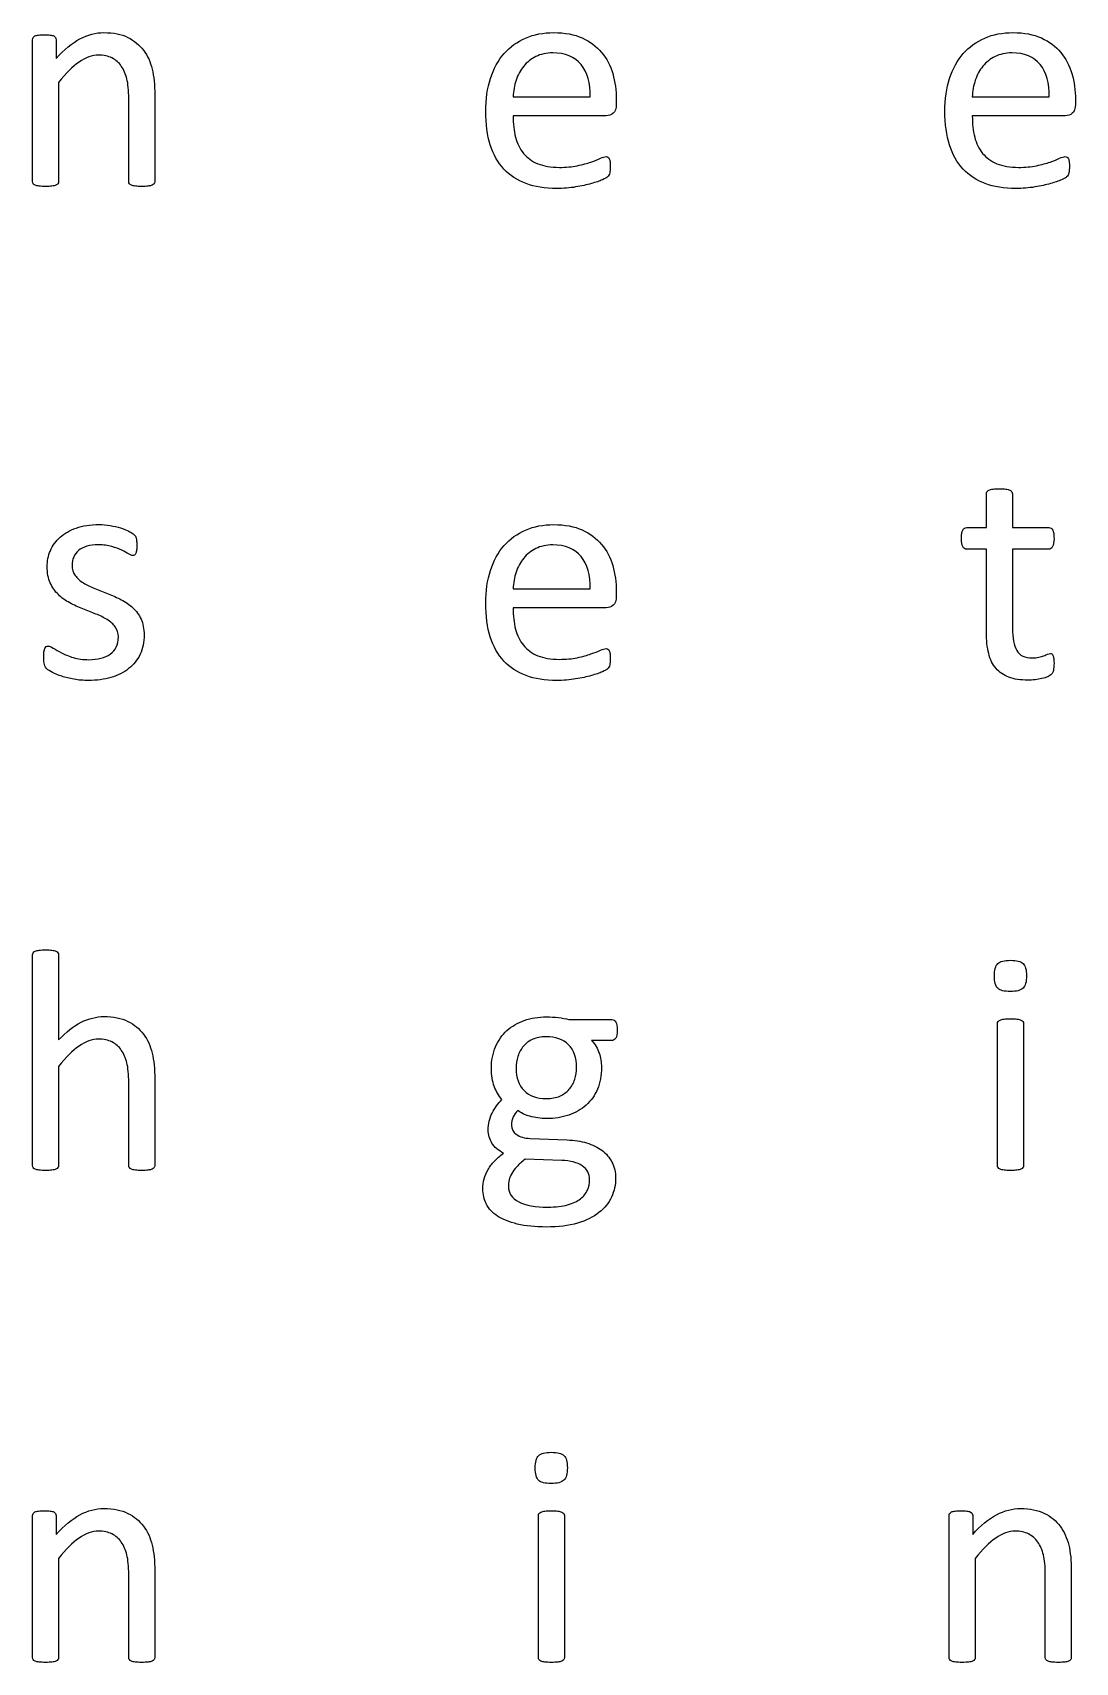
# Model space of a CAD drawing. Extents: x 0 to 612, y 0 to 328.
# Drawn here: x 462.2 to 496.4, y 96.5 to 149.9 of the extents above; entities that cross this region are included whole.
import ezdxf

# ---------------------------------------------------------------- set-up
doc = ezdxf.new("R2010")
doc.units = 0
doc.layers.add('Layer_1', color=7, linetype='CONTINUOUS')

msp = doc.modelspace()

# ---------------------------------------------------------------- linework, layer by layer
at = {"layer": 'Layer_1', "color": 7}
for p, q in [((462.236689, 144.994524), (462.236689, 149.635456)), ((463.005061, 149.635456), (463.005061, 149.021824)), ((463.08749, 148.238021), (463.08749, 144.994524)), ((465.382175, 144.994524), (465.382175, 147.712047)), ((466.233088, 147.825495), (466.232985, 144.994524)), ((477.959603, 147.768771), (480.476021, 147.768771)), ((492.981783, 147.768771), (495.4982, 147.768771)), ((481.331955, 147.670774), (481.332017, 147.516095)), ((496.354135, 147.670774), (496.354196, 147.516095)), ((481.001994, 147.144823), (477.959603, 147.144823)), ((496.024174, 147.144823), (492.981783, 147.144823)), ((493.442166, 133.674291), (493.442166, 134.7778)), ((494.292967, 134.7778), (494.292967, 133.674291)), ((492.797592, 133.674291), (493.442166, 133.674291)), ((494.292967, 133.674291), (495.484138, 133.674291)), ((493.442166, 132.967862), (492.792434, 132.967862)), ((493.442166, 130.255493), (493.442166, 132.967862)), ((495.484129, 132.967862), (494.292957, 132.967862)), ((494.292957, 132.967862), (494.292957, 130.379252)), ((477.959603, 131.673578), (480.476021, 131.673578)), ((481.331955, 131.575581), (481.332017, 131.420907)), ((481.001994, 131.049631), (477.959603, 131.049631)), ((465.88427, 130.162673), (465.884265, 130.162696)), ((495.654286, 129.239632), (495.654333, 129.239665)), ((462.236689, 112.804135), (462.236689, 119.693348)), ((463.08749, 119.693348), (463.08749, 116.913943)), ((494.754598, 119.012676), (494.754598, 119.012676)), ((479.784558, 117.579145), (481.18715, 117.579145)), ((493.805819, 112.804135), (493.805819, 117.44507)), ((494.656624, 117.44507), (494.656624, 112.804135)), ((481.187132, 116.893316), (480.521929, 116.893316)), ((481.362461, 117.233649), (481.362456, 117.233649)), ((463.08749, 116.047636), (463.08749, 112.804135)), ((480.032057, 116.011539), (480.032057, 116.011539)), ((465.382175, 112.804135), (465.382175, 115.521662)), ((466.233013, 115.629951), (466.232985, 112.804135)), ((478.516017, 113.691069), (479.727815, 113.639503)), ((479.552491, 112.969148), (478.351003, 113.010421)), ((480.460052, 112.334903), (480.460052, 112.334884)), ((479.732427, 102.917485), (479.732427, 102.917485)), ((462.236689, 96.708945), (462.236689, 101.349881)), ((463.005061, 101.349881), (463.005061, 100.736246)), ((478.783602, 96.708945), (478.783602, 101.349881)), ((479.634449, 101.349881), (479.634449, 96.708945)), ((492.224575, 96.708945), (492.224575, 101.349881)), ((492.992899, 101.349881), (492.992899, 100.736246)), ((463.08749, 99.952443), (463.08749, 96.708945)), ((493.075375, 99.952443), (493.075375, 96.708945)), ((465.382175, 96.708945), (465.382175, 99.426471)), ((466.233088, 99.539916), (466.232985, 96.708945)), ((495.37006, 96.708945), (495.37006, 99.426471)), ((496.220926, 99.539916), (496.22087, 96.708945))]:
    msp.add_line(p, q, dxfattribs=at)
for points in [[(463.786285, 149.66382), (464.045827, 149.799603), (464.307957, 149.867499), (464.572662, 149.867504)], [(464.572662, 149.867504), (464.882057, 149.867499), (465.142465, 149.815072), (465.353886, 149.710228)], [(478.366915, 149.689577), (478.641931, 149.808173), (478.949608, 149.867476), (479.289946, 149.86748)], [(479.289946, 149.86748), (479.654342, 149.867476), (479.964598, 149.809034), (480.220709, 149.692156)], [(493.389095, 149.689577), (493.664111, 149.808173), (493.971788, 149.867476), (494.312126, 149.86748)], [(494.312126, 149.86748), (494.676522, 149.867476), (494.986773, 149.809034), (495.242889, 149.692156)], [(462.236689, 149.635456), (462.236689, 149.66294), (462.241819, 149.68616), (462.252173, 149.70507)], [(462.252173, 149.70507), (462.262479, 149.723989), (462.283093, 149.741166), (462.31405, 149.756635)], [(462.31405, 149.756635), (462.34497, 149.772119), (462.384525, 149.782425), (462.432655, 149.787602)], [(462.432655, 149.787602), (462.480781, 149.792732), (462.544381, 149.79532), (462.623449, 149.79532)], [(462.623449, 149.79532), (462.699078, 149.795316), (462.761816, 149.792967), (462.811664, 149.787602)], [(462.811664, 149.787602), (462.861508, 149.782425), (462.900183, 149.772119), (462.927686, 149.756635)], [(462.927686, 149.756635), (462.95517, 149.741152), (462.974955, 149.723974), (462.986989, 149.70507)], [(462.986989, 149.70507), (462.999037, 149.686151), (463.005014, 149.662949), (463.005061, 149.635456)], [(463.005061, 149.021824), (463.266325, 149.314027), (463.526733, 149.528023), (463.786285, 149.66382)], [(465.353886, 149.710228), (465.565302, 149.605374), (465.73633, 149.465284), (465.86697, 149.289964)], [(477.663037, 149.179077), (477.857272, 149.400805), (478.091894, 149.570971), (478.366915, 149.689577)], [(480.220709, 149.692156), (480.476816, 149.575268), (480.687376, 149.417992), (480.852394, 149.220327)], [(492.685217, 149.179077), (492.879447, 149.400805), (493.114074, 149.570971), (493.389095, 149.689577)], [(495.242889, 149.692156), (495.498996, 149.575268), (495.709556, 149.417992), (495.874574, 149.220327)], [(463.757845, 148.903223), (463.544706, 148.751957), (463.321251, 148.530224), (463.08749, 148.238021)], [(464.397262, 149.130114), (464.184123, 149.130109), (463.970984, 149.054476), (463.757845, 148.903223)], [(464.832995, 149.037293), (464.707518, 149.099166), (464.562271, 149.130109), (464.397262, 149.130114)], [(465.139815, 148.769148), (465.060742, 148.886027), (464.958471, 148.975411), (464.832995, 149.037293)], [(465.320293, 148.351464), (465.27902, 148.513037), (465.218879, 148.652265), (465.139815, 148.769148)], [(465.86697, 149.289964), (465.997599, 149.114635), (466.091276, 148.909233), (466.148005, 148.673754)], [(477.216993, 148.369489), (477.320125, 148.687477), (477.468808, 148.95734), (477.663037, 149.179077)], [(478.305094, 148.769148), (478.198527, 148.638514), (478.116018, 148.486391), (478.057581, 148.312793)], [(478.702156, 149.083701), (478.544019, 149.004632), (478.411666, 148.899778), (478.305094, 148.769148)], [(479.253911, 149.202302), (479.044207, 149.202297), (478.860289, 149.16277), (478.702156, 149.083701)], [(480.179521, 148.820714), (479.97153, 149.075103), (479.662997, 149.202297), (479.253911, 149.202302)], [(480.476021, 147.768771), (480.486327, 148.215671), (480.387497, 148.566321), (480.179521, 148.820714)], [(480.852394, 149.220327), (481.017398, 149.022652), (481.138578, 148.790609), (481.215933, 148.524186)], [(492.239173, 148.369489), (492.342305, 148.687477), (492.490988, 148.95734), (492.685217, 149.179077)], [(493.327274, 148.769148), (493.220702, 148.638514), (493.138198, 148.486391), (493.079761, 148.312793)], [(493.724331, 149.083701), (493.566194, 149.004632), (493.433841, 148.899778), (493.327274, 148.769148)], [(494.27609, 149.202302), (494.066387, 149.202297), (493.882469, 149.16277), (493.724331, 149.083701)], [(495.201696, 148.820714), (494.99371, 149.075103), (494.685177, 149.202297), (494.27609, 149.202302)], [(495.4982, 147.768771), (495.508507, 148.215671), (495.409677, 148.566321), (495.201696, 148.820714)], [(495.874574, 149.220327), (496.039578, 149.022652), (496.160757, 148.790609), (496.238113, 148.524186)], [(465.382175, 147.712047), (465.38217, 147.976752), (465.361562, 148.189891), (465.320293, 148.351464)], [(466.148005, 148.673754), (466.204719, 148.438265), (466.233083, 148.155512), (466.233088, 147.825495)], [(477.062296, 147.294339), (477.062296, 147.693114), (477.113862, 148.051496), (477.216993, 148.369489)], [(478.057581, 148.312793), (477.999135, 148.139182), (477.966479, 147.957842), (477.959603, 147.768771)], [(481.215933, 148.524186), (481.293275, 148.257759), (481.331951, 147.973288), (481.331955, 147.670774)], [(492.084476, 147.294339), (492.084476, 147.693114), (492.136042, 148.051496), (492.239173, 148.369489)], [(493.079761, 148.312793), (493.021315, 148.139182), (492.988659, 147.957842), (492.981783, 147.768771)], [(496.238113, 148.524186), (496.315455, 148.257759), (496.35413, 147.973288), (496.354135, 147.670774)], [(477.211835, 146.19083), (477.112144, 146.507096), (477.062296, 146.874937), (477.062296, 147.294339)], [(481.231464, 147.229907), (481.164424, 147.173183), (481.087934, 147.144819), (481.001994, 147.144823)], [(481.332017, 147.516095), (481.332012, 147.382025), (481.298508, 147.286626), (481.231464, 147.229907)], [(492.234015, 146.19083), (492.134324, 146.507096), (492.084476, 146.874937), (492.084476, 147.294339)], [(496.253644, 147.229907), (496.186604, 147.173183), (496.110114, 147.144819), (496.024174, 147.144823)], [(496.354196, 147.516095), (496.354192, 147.382025), (496.320688, 147.286626), (496.253644, 147.229907)], [(477.959603, 147.144823), (477.959603, 146.88699), (477.985393, 146.654946), (478.036954, 146.448683)], [(492.981783, 147.144823), (492.981783, 146.88699), (493.007573, 146.654946), (493.059134, 146.448683)], [(477.655305, 145.401869), (477.459353, 145.611573), (477.311532, 145.874555), (477.211835, 146.19083)], [(478.036954, 146.448683), (478.08852, 146.242415), (478.17446, 146.065372), (478.294783, 145.917551)], [(492.677485, 145.401869), (492.481533, 145.611573), (492.333711, 145.874555), (492.234015, 146.19083)], [(493.059134, 146.448683), (493.110695, 146.242415), (493.19664, 146.065372), (493.316963, 145.917551)], [(478.294783, 145.917551), (478.415102, 145.769729), (478.571517, 145.656286), (478.764033, 145.577217)], [(478.764033, 145.577217), (478.956545, 145.498149), (479.192029, 145.458617), (479.470485, 145.458617)], [(480.058341, 145.512761), (480.230221, 145.548858), (480.378903, 145.589251), (480.504385, 145.633941)], [(480.504385, 145.633941), (480.629857, 145.67865), (480.732988, 145.719025), (480.81378, 145.755121)], [(480.81378, 145.755121), (480.894561, 145.791218), (480.955582, 145.809261), (480.996841, 145.809266)], [(480.996841, 145.809266), (481.02089, 145.809261), (481.042397, 145.803242), (481.061297, 145.791194)], [(481.061297, 145.791194), (481.080216, 145.779146), (481.094805, 145.761122), (481.105112, 145.737049)], [(481.105112, 145.737049), (481.115419, 145.713001), (481.123137, 145.679464), (481.128314, 145.636497)], [(481.128314, 145.636497), (481.133443, 145.593529), (481.136032, 145.541097), (481.136032, 145.47922)], [(493.316963, 145.917551), (493.437281, 145.769729), (493.593697, 145.656286), (493.786213, 145.577217)], [(493.786213, 145.577217), (493.978725, 145.498149), (494.214209, 145.458617), (494.492665, 145.458617)], [(495.080516, 145.512761), (495.2524, 145.548858), (495.401083, 145.589251), (495.526565, 145.633941)], [(495.526565, 145.633941), (495.652036, 145.67865), (495.755168, 145.719025), (495.835959, 145.755121)], [(495.835959, 145.755121), (495.916741, 145.791218), (495.977762, 145.809261), (496.019016, 145.809266)], [(496.019016, 145.809266), (496.043065, 145.809261), (496.064572, 145.803242), (496.083477, 145.791194)], [(496.083477, 145.791194), (496.102396, 145.779146), (496.116985, 145.761122), (496.127292, 145.737049)], [(496.127292, 145.737049), (496.137598, 145.713001), (496.145316, 145.679464), (496.150493, 145.636497)], [(496.150493, 145.636497), (496.155623, 145.593529), (496.158211, 145.541097), (496.158211, 145.47922)], [(478.379805, 144.927461), (478.092755, 145.034033), (477.851252, 145.192166), (477.655305, 145.401869)], [(479.470485, 145.458617), (479.6905, 145.458617), (479.886447, 145.476641), (480.058341, 145.512761)], [(480.878174, 145.053799), (480.785354, 145.010831), (480.665031, 144.968716), (480.517214, 144.927461)], [(481.045767, 145.146619), (481.026848, 145.1277), (480.97099, 145.096771), (480.878174, 145.053799)], [(481.09217, 145.205917), (481.080122, 145.185304), (481.064686, 145.165538), (481.045767, 145.146619)], [(481.11796, 145.275531), (481.112783, 145.249741), (481.104218, 145.226545), (481.09217, 145.205917)], [(481.130855, 145.363194), (481.127561, 145.330533), (481.123137, 145.301317), (481.11796, 145.275531)], [(481.136032, 145.47922), (481.136032, 145.434511), (481.134149, 145.395855), (481.130855, 145.363194)], [(493.401985, 144.927461), (493.114935, 145.034033), (492.873432, 145.192166), (492.677485, 145.401869)], [(494.492665, 145.458617), (494.71268, 145.458617), (494.908627, 145.476641), (495.080516, 145.512761)], [(495.900354, 145.053799), (495.807534, 145.010831), (495.687211, 144.968716), (495.539394, 144.927461)], [(496.067947, 145.146619), (496.049028, 145.1277), (495.99317, 145.096771), (495.900354, 145.053799)], [(496.11435, 145.205917), (496.102302, 145.185304), (496.086865, 145.165538), (496.067947, 145.146619)], [(496.14014, 145.275531), (496.134963, 145.249741), (496.126398, 145.226545), (496.11435, 145.205917)], [(496.153035, 145.363194), (496.14974, 145.330533), (496.145316, 145.301317), (496.14014, 145.275531)], [(496.158211, 145.47922), (496.158207, 145.434511), (496.156329, 145.395855), (496.153035, 145.363194)], [(462.254714, 144.92491), (462.242666, 144.943829), (462.236689, 144.967031), (462.236689, 144.994524)], [(462.321749, 144.875919), (462.289088, 144.889661), (462.266743, 144.905991), (462.254714, 144.92491)], [(462.45324, 144.844999), (462.398239, 144.85187), (462.354406, 144.862177), (462.321749, 144.875919)], [(462.659504, 144.834693), (462.576999, 144.834693), (462.508246, 144.837987), (462.45324, 144.844999)], [(462.870925, 144.844999), (462.815923, 144.838128), (462.745448, 144.834693), (462.659504, 144.834693)], [(462.999842, 144.875919), (462.968922, 144.862177), (462.925931, 144.85187), (462.870925, 144.844999)], [(463.066877, 144.92491), (463.053135, 144.905991), (463.03078, 144.889661), (462.999842, 144.875919)], [(463.08749, 144.994524), (463.087485, 144.96704), (463.080619, 144.943815), (463.066877, 144.92491)], [(465.402788, 144.92491), (465.389046, 144.943829), (465.382175, 144.967031), (465.382175, 144.994524)], [(465.469823, 144.875919), (465.438856, 144.889661), (465.416535, 144.905991), (465.402788, 144.92491)], [(465.598735, 144.844999), (465.543729, 144.85187), (465.500757, 144.862177), (465.469823, 144.875919)], [(465.810156, 144.834693), (465.724207, 144.834693), (465.653736, 144.837987), (465.598735, 144.844999)], [(466.01642, 144.844999), (465.961413, 144.838128), (465.892656, 144.834693), (465.810156, 144.834693)], [(466.145336, 144.875919), (466.11437, 144.862177), (466.071421, 144.85187), (466.01642, 144.844999)], [(466.212371, 144.92491), (466.198629, 144.905991), (466.176275, 144.889661), (466.145336, 144.875919)], [(466.232985, 144.994524), (466.23298, 144.96704), (466.226114, 144.943815), (466.212371, 144.92491)], [(479.382762, 144.76761), (479.001174, 144.76761), (478.666855, 144.820894), (478.379805, 144.927461)], [(480.004135, 144.816597), (479.809896, 144.783936), (479.602776, 144.76761), (479.382762, 144.76761)], [(480.517214, 144.927461), (480.369388, 144.886235), (480.19836, 144.849254), (480.004135, 144.816597)], [(494.404941, 144.76761), (494.023354, 144.76761), (493.689035, 144.820894), (493.401985, 144.927461)], [(495.02631, 144.816597), (494.832076, 144.783936), (494.624956, 144.76761), (494.404941, 144.76761)], [(495.539394, 144.927461), (495.391567, 144.886235), (495.220539, 144.849254), (495.02631, 144.816597)], [(493.460191, 134.84484), (493.472239, 134.865453), (493.494546, 134.883524), (493.527226, 134.898984)], [(493.527226, 134.898984), (493.559887, 134.914421), (493.603716, 134.925621), (493.658717, 134.932492)], [(493.658717, 134.932492), (493.713723, 134.939363), (493.782476, 134.942799), (493.864981, 134.942799)], [(493.864981, 134.942799), (493.950925, 134.942794), (494.021396, 134.939505), (494.076402, 134.932492)], [(494.076402, 134.932492), (494.131403, 134.925621), (494.174375, 134.914421), (494.205319, 134.898984)], [(494.205319, 134.898984), (494.236238, 134.883501), (494.258602, 134.865476), (494.272354, 134.84484)], [(493.442166, 134.7778), (493.442166, 134.801848), (493.44819, 134.824203), (493.460191, 134.84484)], [(494.272354, 134.84484), (494.286096, 134.824226), (494.292967, 134.801872), (494.292967, 134.7778)], [(462.818644, 132.918876), (462.889119, 133.085602), (462.994829, 133.231706), (463.135775, 133.357187)], [(463.135775, 133.357187), (463.276721, 133.482659), (463.452907, 133.583216), (463.664328, 133.65885)], [(463.664328, 133.65885), (463.875745, 133.734474), (464.122401, 133.772288), (464.404298, 133.772293)], [(464.404298, 133.772293), (464.528052, 133.772288), (464.651811, 133.761986), (464.775574, 133.741373)], [(464.775574, 133.741373), (464.899328, 133.72076), (465.011054, 133.69497), (465.11075, 133.664027)], [(465.11075, 133.664027), (465.210441, 133.63306), (465.295524, 133.599561), (465.366004, 133.563469)], [(465.366004, 133.563469), (465.436475, 133.527373), (465.489758, 133.495573), (465.525855, 133.468075)], [(465.525855, 133.468075), (465.561952, 133.44059), (465.586014, 133.416504), (465.598048, 133.395882)], [(465.598048, 133.395882), (465.610096, 133.375268), (465.618661, 133.352067), (465.623838, 133.326268)], [(465.623838, 133.326268), (465.629015, 133.300478), (465.634145, 133.268682), (465.639321, 133.230873)], [(477.663037, 133.083884), (477.857272, 133.305612), (478.091894, 133.475779), (478.366915, 133.594389)], [(478.366915, 133.594389), (478.641931, 133.712985), (478.949608, 133.772283), (479.289946, 133.772288)], [(479.289946, 133.772288), (479.654342, 133.772283), (479.964598, 133.713842), (480.220709, 133.596963)], [(480.220709, 133.596963), (480.476816, 133.48008), (480.687376, 133.322804), (480.852394, 133.125139)], [(492.622272, 133.318507), (492.622272, 133.38382), (492.626507, 133.438826), (492.635167, 133.48352)], [(492.668675, 133.050367), (492.637755, 133.105363), (492.622272, 133.194748), (492.622272, 133.318507)], [(492.635167, 133.48352), (492.643779, 133.528229), (492.654933, 133.565163), (492.668675, 133.594389)], [(492.668675, 133.594389), (492.682417, 133.623614), (492.700489, 133.644228), (492.72282, 133.656266)], [(492.72282, 133.656266), (492.745174, 133.668314), (492.770089, 133.674291), (492.797592, 133.674291)], [(495.484138, 133.674291), (495.511622, 133.674286), (495.535704, 133.668267), (495.556331, 133.656266)], [(495.556331, 133.656266), (495.576944, 133.644218), (495.595016, 133.623605), (495.610476, 133.594389)], [(495.654291, 133.318507), (495.654291, 133.194748), (495.638807, 133.105363), (495.607888, 133.050367)], [(495.610476, 133.594389), (495.625959, 133.565163), (495.637113, 133.528206), (495.643984, 133.48352)], [(495.643984, 133.48352), (495.650855, 133.438811), (495.654291, 133.38382), (495.654291, 133.318507)], [(462.712933, 132.395485), (462.712933, 132.577681), (462.748182, 132.752144), (462.818644, 132.918876)], [(463.741703, 132.924029), (463.671228, 132.863865), (463.617944, 132.792533), (463.581848, 132.710033)], [(464.012427, 133.063257), (463.902415, 133.030596), (463.812173, 132.984188), (463.741703, 132.924029)], [(464.394015, 133.112244), (464.249629, 133.112239), (464.122429, 133.095913), (464.012427, 133.063257)], [(464.824589, 133.055525), (464.699108, 133.093315), (464.555583, 133.112239), (464.394015, 133.112244)], [(465.152032, 132.934345), (465.059212, 132.977312), (464.950061, 133.017706), (464.824589, 133.055525)], [(465.378923, 132.813165), (465.320477, 132.850956), (465.244848, 132.891368), (465.152032, 132.934345)], [(465.512993, 132.756441), (465.482073, 132.756437), (465.43736, 132.77536), (465.378923, 132.813165)], [(465.569717, 132.774513), (465.552539, 132.762465), (465.53362, 132.756441), (465.512993, 132.756441)], [(465.613531, 132.833811), (465.601484, 132.806327), (465.586894, 132.786542), (465.569717, 132.774513)], [(465.639321, 132.939522), (465.634145, 132.896554), (465.625579, 132.861309), (465.613531, 132.833811)], [(465.639321, 133.230873), (465.644498, 133.193035), (465.64704, 133.146641), (465.64704, 133.091645)], [(465.64704, 133.091645), (465.647035, 133.033199), (465.644686, 132.982489), (465.639321, 132.939522)], [(477.216993, 132.274301), (477.320125, 132.592284), (477.468808, 132.862147), (477.663037, 133.083884)], [(478.702156, 132.988508), (478.544019, 132.90944), (478.411666, 132.80459), (478.305094, 132.67396)], [(479.253911, 133.107114), (479.044207, 133.107109), (478.860289, 133.067582), (478.702156, 132.988508)], [(480.179521, 132.725526), (479.97153, 132.97991), (479.662997, 133.107109), (479.253911, 133.107114)], [(480.852394, 133.125139), (481.017398, 132.927464), (481.138578, 132.695416), (481.215933, 132.428998)], [(492.792434, 132.967862), (492.740868, 132.967858), (492.699613, 132.995347), (492.668675, 133.050367)], [(495.607888, 133.050367), (495.576968, 132.995361), (495.535695, 132.967858), (495.484129, 132.967862)], [(462.81349, 131.864353), (462.746451, 132.012175), (462.712933, 132.189217), (462.712933, 132.395485)], [(463.581848, 132.710033), (463.545751, 132.62752), (463.527703, 132.53814), (463.527707, 132.441888)], [(463.527707, 132.441888), (463.527703, 132.307814), (463.562063, 132.195227), (463.630839, 132.104129)], [(477.062296, 131.199147), (477.062296, 131.597921), (477.113862, 131.956308), (477.216993, 132.274301)], [(478.305094, 132.67396), (478.198527, 132.543321), (478.116018, 132.391203), (478.057581, 132.217601)], [(480.476021, 131.673578), (480.486327, 132.120479), (480.387497, 132.471128), (480.179521, 132.725526)], [(481.215933, 132.428998), (481.293275, 132.162571), (481.331951, 131.878095), (481.331955, 131.575581)], [(463.079052, 131.482766), (462.969044, 131.589333), (462.880525, 131.716527), (462.81349, 131.864353)], [(463.630839, 132.104129), (463.699592, 132.013027), (463.788972, 131.933102), (463.898979, 131.864349)], [(463.898979, 131.864349), (464.008987, 131.795591), (464.134463, 131.733714), (464.275409, 131.678713)], [(478.057581, 132.217601), (477.999135, 132.043989), (477.966479, 131.86265), (477.959603, 131.673578)], [(463.452907, 131.212046), (463.313679, 131.285952), (463.189059, 131.376194), (463.079052, 131.482766)], [(463.880903, 131.013515), (463.734799, 131.071957), (463.592135, 131.138131), (463.452907, 131.212046)], [(464.275409, 131.678713), (464.416355, 131.623707), (464.55988, 131.566983), (464.705988, 131.508546)], [(464.705988, 131.508546), (464.852088, 131.4501), (464.996474, 131.384783), (465.139142, 131.312594)], [(465.139142, 131.312594), (465.281806, 131.240401), (465.408139, 131.152739), (465.518151, 131.049607)], [(477.211835, 130.095638), (477.112144, 130.411908), (477.062296, 130.779744), (477.062296, 131.199147)], [(481.332017, 131.420907), (481.332012, 131.286832), (481.298508, 131.191433), (481.231464, 131.134714)], [(464.306324, 130.845928), (464.168814, 130.899211), (464.027007, 130.955074), (463.880903, 131.013515)], [(464.677596, 130.662866), (464.567589, 130.731619), (464.44383, 130.792639), (464.306324, 130.845928)], [(464.943162, 130.425664), (464.876122, 130.515044), (464.787603, 130.594113), (464.677596, 130.662866)], [(465.518151, 131.049607), (465.628154, 130.946476), (465.716677, 130.822717), (465.783717, 130.678331)], [(465.783717, 130.678331), (465.850747, 130.533945), (465.884265, 130.36206), (465.88427, 130.162673)], [(477.959603, 131.049631), (477.959603, 130.791802), (477.985393, 130.559753), (478.036954, 130.35349)], [(481.231464, 131.134714), (481.164424, 131.07799), (481.087934, 131.049631), (481.001994, 131.049631)], [(465.043715, 130.095642), (465.043715, 130.226277), (465.010206, 130.33628), (464.943162, 130.425664)], [(465.884265, 130.162696), (465.88426, 129.925494), (465.84045, 129.714073), (465.752769, 129.528437)], [(478.036954, 130.35349), (478.08852, 130.147227), (478.17446, 129.970185), (478.294783, 129.822363)], [(493.516934, 129.556773), (493.467086, 129.754443), (493.442166, 129.987348), (493.442166, 130.255493)], [(494.292957, 130.379252), (494.292953, 130.059541), (494.340222, 129.818038), (494.434765, 129.654747)], [(462.599504, 129.445938), (462.599504, 129.511255), (462.602799, 129.566261), (462.609811, 129.610951)], [(462.609811, 129.610951), (462.616682, 129.65566), (462.625294, 129.691738), (462.635601, 129.719241)], [(462.635601, 129.719241), (462.645907, 129.746725), (462.660544, 129.766505), (462.679415, 129.778539)], [(462.679415, 129.778539), (462.698334, 129.790587), (462.719795, 129.796564), (462.743876, 129.796564)], [(462.743876, 129.796564), (462.781667, 129.796564), (462.837553, 129.773362), (462.911464, 129.726949)], [(462.911464, 129.726949), (462.985375, 129.680546), (463.076473, 129.629832), (463.184762, 129.574831)], [(463.184762, 129.574831), (463.293052, 129.519825), (463.421107, 129.46912), (463.568929, 129.422713)], [(464.775574, 129.536151), (464.861514, 129.59631), (464.927688, 129.6728), (464.9741, 129.76562)], [(464.9741, 129.76562), (465.020504, 129.858436), (465.043715, 129.968443), (465.043715, 130.095642)], [(477.655305, 129.306677), (477.459353, 129.51638), (477.311532, 129.779367), (477.211835, 130.095638)], [(478.294783, 129.822363), (478.415102, 129.674537), (478.571517, 129.561094), (478.764033, 129.482025)], [(480.504385, 129.538749), (480.629857, 129.583458), (480.732988, 129.623832), (480.81378, 129.659929)], [(480.81378, 129.659929), (480.894561, 129.696025), (480.955582, 129.714073), (480.996841, 129.714073)], [(480.996841, 129.714073), (481.02089, 129.714073), (481.042397, 129.708049), (481.061297, 129.696002)], [(481.061297, 129.696002), (481.080216, 129.683954), (481.094805, 129.665929), (481.105112, 129.641857)], [(481.105112, 129.641857), (481.115419, 129.617808), (481.123137, 129.584276), (481.128314, 129.541304)], [(494.434765, 129.654747), (494.529298, 129.491456), (494.698608, 129.409808), (494.942686, 129.409808)], [(462.625294, 129.193267), (462.608117, 129.255144), (462.599504, 129.339371), (462.599504, 129.445938)], [(462.707803, 129.048881), (462.669965, 129.083236), (462.642486, 129.131385), (462.625294, 129.193267)], [(462.888281, 128.932859), (462.805777, 128.975826), (462.745618, 129.014507), (462.707803, 129.048881)], [(463.568929, 129.422713), (463.716751, 129.37631), (463.886917, 129.353099), (464.079434, 129.353099)], [(464.079434, 129.353099), (464.223815, 129.353099), (464.35445, 129.368582), (464.471333, 129.399502)], [(464.471333, 129.399502), (464.588216, 129.430421), (464.689625, 129.475992), (464.775574, 129.536151)], [(465.378918, 129.059187), (465.21734, 128.931988), (465.024829, 128.835732), (464.801378, 128.770415)], [(465.752769, 129.528437), (465.665107, 129.342797), (465.540487, 129.186382), (465.378918, 129.059187)], [(478.379805, 128.832273), (478.092755, 128.93884), (477.851252, 129.096978), (477.655305, 129.306677)], [(478.764033, 129.482025), (478.956545, 129.402956), (479.192029, 129.363424), (479.470485, 129.363424)], [(479.470485, 129.363424), (479.6905, 129.363424), (479.886447, 129.381496), (480.058341, 129.417569)], [(480.058341, 129.417569), (480.230221, 129.453665), (480.378903, 129.494059), (480.504385, 129.538749)], [(481.045767, 129.051427), (481.026848, 129.032508), (480.97099, 129.001579), (480.878174, 128.958606)], [(481.09217, 129.110729), (481.080122, 129.090116), (481.064686, 129.07035), (481.045767, 129.051427)], [(481.11796, 129.180344), (481.112783, 129.154554), (481.104218, 129.131352), (481.09217, 129.110729)], [(481.130855, 129.268006), (481.127561, 129.235345), (481.123137, 129.206124), (481.11796, 129.180344)], [(481.128314, 129.541304), (481.133443, 129.498337), (481.136032, 129.445905), (481.136032, 129.384028)], [(481.136032, 129.384028), (481.136032, 129.339319), (481.134149, 129.300662), (481.130855, 129.268006)], [(493.756719, 129.066896), (493.646707, 129.195813), (493.566782, 129.359104), (493.516934, 129.556773)], [(494.179557, 128.778128), (494.007673, 128.841728), (493.866722, 128.937984), (493.756719, 129.066896)], [(494.942686, 129.409808), (495.021754, 129.409808), (495.092225, 129.417526), (495.154107, 129.43301)], [(495.154107, 129.43301), (495.215984, 129.448493), (495.27099, 129.464824), (495.31912, 129.481997)], [(495.31912, 129.481997), (495.367246, 129.499174), (495.408495, 129.515505), (495.442879, 129.530988)], [(495.442879, 129.530988), (495.477234, 129.546472), (495.508192, 129.55419), (495.535695, 129.55419)], [(495.535695, 129.55419), (495.552872, 129.55419), (495.569203, 129.549954), (495.584681, 129.541295)], [(495.584681, 129.541295), (495.600165, 129.532682), (495.612166, 129.516352), (495.620778, 129.492308)], [(495.620778, 129.492308), (495.62939, 129.468259), (495.637108, 129.435584), (495.643979, 129.39433)], [(495.654333, 129.239665), (495.654333, 129.139974), (495.647462, 129.060905), (495.63372, 129.002463)], [(495.643979, 129.39433), (495.65085, 129.353103), (495.654286, 129.301514), (495.654286, 129.239632)], [(463.189944, 128.8091), (463.071343, 128.848632), (462.970786, 128.889887), (462.888281, 128.932859)], [(463.592159, 128.711126), (463.442615, 128.736916), (463.308545, 128.769568), (463.189944, 128.8091)], [(464.063988, 128.672441), (463.898975, 128.672441), (463.741698, 128.685336), (463.592159, 128.711126)], [(464.801378, 128.770415), (464.577923, 128.705098), (464.332128, 128.672441), (464.063988, 128.672441)], [(479.382762, 128.672418), (479.001174, 128.672418), (478.666855, 128.725701), (478.379805, 128.832273)], [(480.004135, 128.721405), (479.809896, 128.688744), (479.602776, 128.672418), (479.382762, 128.672418)], [(480.517214, 128.832273), (480.369388, 128.791), (480.19836, 128.754066), (480.004135, 128.721405)], [(480.878174, 128.958606), (480.785354, 128.915639), (480.665031, 128.873523), (480.517214, 128.832273)], [(494.798351, 128.682729), (494.557705, 128.682729), (494.351441, 128.714543), (494.179557, 128.778128)], [(495.035553, 128.698213), (494.956484, 128.687906), (494.877415, 128.682729), (494.798351, 128.682729)], [(495.259864, 128.736897), (495.189389, 128.721414), (495.114617, 128.708519), (495.035553, 128.698213)], [(495.448079, 128.7962), (495.393073, 128.772152), (495.330335, 128.752386), (495.259864, 128.736897)], [(495.571838, 128.873547), (495.544354, 128.846062), (495.503081, 128.820263), (495.448079, 128.7962)], [(495.63372, 129.002463), (495.619978, 128.944022), (495.599318, 128.90105), (495.571838, 128.873547)], [(462.236689, 119.693348), (462.236689, 119.720832), (462.242713, 119.744904), (462.254714, 119.765541)], [(462.254714, 119.765541), (462.266762, 119.786154), (462.289069, 119.803331), (462.321749, 119.817106)], [(462.321749, 119.817106), (462.35441, 119.830849), (462.398239, 119.841155), (462.45324, 119.848026)], [(462.45324, 119.848026), (462.508246, 119.854897), (462.576999, 119.858333), (462.659504, 119.858333)], [(462.659504, 119.858333), (462.745448, 119.858328), (462.815923, 119.855038), (462.870925, 119.848026)], [(462.870925, 119.848026), (462.925931, 119.841155), (462.968898, 119.830849), (462.999842, 119.817106)], [(462.999842, 119.817106), (463.030761, 119.803364), (463.053125, 119.78614), (463.066877, 119.765541)], [(463.066877, 119.765541), (463.080619, 119.74488), (463.08749, 119.720832), (463.08749, 119.693348)], [(493.816097, 119.409733), (493.891726, 119.481922), (494.030954, 119.518014), (494.233782, 119.518023)], [(494.233782, 119.518023), (494.433169, 119.518014), (494.569818, 119.482774), (494.643729, 119.412312)], [(493.70265, 119.002365), (493.70265, 119.201743), (493.740488, 119.337536), (493.816097, 119.409733)], [(493.813518, 118.602729), (493.739608, 118.673195), (493.70265, 118.806408), (493.70265, 119.002365)], [(494.754598, 119.012676), (494.754593, 118.813284), (494.71676, 118.677492), (494.64115, 118.605303)], [(494.643729, 119.412312), (494.71764, 119.341832), (494.754593, 119.208619), (494.754598, 119.012676)], [(494.223466, 118.497018), (494.024078, 118.497009), (493.887429, 118.532268), (493.813518, 118.602729)], [(494.64115, 118.605303), (494.565522, 118.533105), (494.426293, 118.497009), (494.223466, 118.497018)], [(463.08749, 116.913943), (463.331567, 117.171767), (463.577363, 117.363423), (463.82488, 117.488904)], [(463.82488, 117.488904), (464.072398, 117.614376), (464.321633, 117.677114), (464.572587, 117.677119)], [(464.572587, 117.677119), (464.881981, 117.677114), (465.142389, 117.624687), (465.353811, 117.519842)], [(465.353811, 117.519842), (465.565227, 117.414988), (465.736255, 117.274899), (465.866894, 117.099579)], [(477.75286, 117.21818), (477.910993, 117.362561), (478.100925, 117.47343), (478.322663, 117.550781)], [(478.322663, 117.550781), (478.544395, 117.628127), (478.785894, 117.666798), (479.047163, 117.666803)], [(479.047163, 117.666803), (479.188109, 117.666798), (479.3196, 117.659085), (479.441646, 117.643601)], [(479.441646, 117.643601), (479.563682, 117.628118), (479.677986, 117.606658), (479.784558, 117.579145)], [(481.18715, 117.579145), (481.245587, 117.579141), (481.289421, 117.550767), (481.318646, 117.494057)], [(481.318646, 117.494057), (481.347872, 117.437333), (481.362461, 117.350528), (481.362461, 117.233649)], [(493.805819, 117.44507), (493.805819, 117.469119), (493.811843, 117.491473), (493.823844, 117.512105)], [(493.823844, 117.512105), (493.835892, 117.532719), (493.858246, 117.549896), (493.890884, 117.563671)], [(493.890884, 117.563671), (493.923545, 117.577413), (493.967369, 117.58772), (494.022375, 117.594591)], [(494.022375, 117.594591), (494.077376, 117.601462), (494.146134, 117.604898), (494.228638, 117.604898)], [(494.228638, 117.604898), (494.314582, 117.604893), (494.385053, 117.601603), (494.440059, 117.594591)], [(494.440059, 117.594591), (494.49506, 117.58772), (494.538033, 117.577413), (494.568976, 117.563671)], [(494.568976, 117.563671), (494.599896, 117.549929), (494.622255, 117.532704), (494.636011, 117.512105)], [(494.636011, 117.512105), (494.649753, 117.491492), (494.656624, 117.469138), (494.656624, 117.44507)], [(464.397262, 116.939724), (464.184123, 116.939719), (463.970984, 116.86409), (463.757845, 116.712833)], [(464.832995, 116.846908), (464.707518, 116.90878), (464.562271, 116.939719), (464.397262, 116.939724)], [(465.139815, 116.578763), (465.060742, 116.695641), (464.958471, 116.785022), (464.832995, 116.846908)], [(465.866894, 117.099579), (465.997524, 116.92425), (466.091201, 116.718848), (466.147929, 116.483368)], [(477.381583, 116.687053), (477.470963, 116.896751), (477.594722, 117.073794), (477.75286, 117.21818)], [(478.6011, 116.93457), (478.479059, 116.87956), (478.377645, 116.803931), (478.296859, 116.70768)], [(479.031675, 117.017075), (478.866661, 117.01707), (478.723136, 116.989591), (478.6011, 116.93457)], [(479.771649, 116.751509), (479.598037, 116.928546), (479.351381, 117.01707), (479.031675, 117.017075)], [(480.521929, 116.893316), (480.642248, 116.769552), (480.72647, 116.632903), (480.774605, 116.483368)], [(481.313469, 116.973241), (481.280808, 116.919953), (481.238693, 116.893311), (481.187132, 116.893316)], [(481.362456, 117.233649), (481.362451, 117.113326), (481.346126, 117.026525), (481.313469, 116.973241)], [(463.757845, 116.712833), (463.544706, 116.561571), (463.321251, 116.339839), (463.08749, 116.047636)], [(465.320293, 116.161079), (465.27902, 116.322647), (465.218879, 116.461875), (465.139815, 116.578763)], [(466.147929, 116.483368), (466.204644, 116.24788), (466.233008, 115.963409), (466.233013, 115.629951)], [(477.247513, 115.975443), (477.247513, 116.240143), (477.292222, 116.477345), (477.381583, 116.687053)], [(478.116381, 116.375079), (478.076849, 116.249598), (478.057078, 116.118106), (478.057078, 115.980601)], [(478.296859, 116.70768), (478.216072, 116.611419), (478.155913, 116.500551), (478.116381, 116.375079)], [(480.032057, 116.011539), (480.032052, 116.327805), (479.945251, 116.574462), (479.771649, 116.751509)], [(480.774605, 116.483368), (480.822731, 116.33382), (480.846794, 116.178266), (480.846798, 116.016693)], [(465.382175, 115.521662), (465.38217, 115.786362), (465.361562, 115.999501), (465.320293, 116.161079)], [(477.340333, 115.395324), (477.278452, 115.555175), (477.247513, 115.748548), (477.247513, 115.975443)], [(478.057078, 115.980601), (478.057078, 115.674637), (478.143879, 115.433995), (478.317486, 115.258675)], [(479.972754, 115.624794), (480.012286, 115.748548), (480.032052, 115.877464), (480.032057, 116.011539)], [(480.846798, 116.016693), (480.846794, 115.748548), (480.803831, 115.511346), (480.717881, 115.305083)], [(477.593004, 114.964749), (477.486433, 115.091944), (477.402211, 115.235469), (477.340333, 115.395324)], [(478.317486, 115.258675), (478.491093, 115.08335), (478.734309, 114.995688), (479.047144, 114.995688)], [(479.485456, 115.075618), (479.60921, 115.128897), (479.711485, 115.202808), (479.792271, 115.29735)], [(479.792271, 115.29735), (479.873058, 115.391884), (479.933217, 115.501035), (479.972754, 115.624794)], [(480.717881, 115.305083), (480.631937, 115.09882), (480.509034, 114.924356), (480.349184, 114.781692)], [(477.273294, 114.521285), (477.359238, 114.686293), (477.465805, 114.834115), (477.593004, 114.964749)], [(479.047144, 114.995688), (479.215593, 114.995688), (479.361697, 115.022325), (479.485456, 115.075618)], [(480.349184, 114.781692), (480.189328, 114.639024), (479.999391, 114.529873), (479.779381, 114.454245)], [(477.144382, 113.959214), (477.144382, 114.168913), (477.187349, 114.356271), (477.273294, 114.521285)], [(477.961683, 114.392368), (477.922151, 114.313299), (477.90238, 114.222196), (477.90238, 114.119069)], [(477.90238, 114.119069), (477.90238, 113.998746), (477.958243, 113.89905), (478.069973, 113.819986)], [(478.113802, 114.603789), (478.05192, 114.541907), (478.001215, 114.471432), (477.961683, 114.392368)], [(478.50828, 114.415574), (478.338113, 114.465417), (478.206617, 114.528156), (478.113802, 114.603789)], [(479.047144, 114.340802), (478.858068, 114.340802), (478.678446, 114.365745), (478.50828, 114.415574)], [(479.779381, 114.454245), (479.559366, 114.378616), (479.315284, 114.340802), (479.047144, 114.340802)], [(477.265561, 113.536372), (477.184775, 113.667006), (477.144382, 113.807952), (477.144382, 113.959214)], [(478.069973, 113.819986), (478.181693, 113.740917), (478.330376, 113.697945), (478.516017, 113.691069)], [(479.727815, 113.639503), (479.958141, 113.632632), (480.169562, 113.600818), (480.362079, 113.544109)], [(477.639412, 113.211508), (477.470963, 113.297452), (477.346348, 113.405737), (477.265561, 113.536372)], [(477.348066, 112.9511), (477.432288, 113.038762), (477.529405, 113.125563), (477.639412, 113.211508)], [(480.362079, 113.544109), (480.554586, 113.487385), (480.721317, 113.406598), (480.862267, 113.301749)], [(480.862267, 113.301749), (481.003209, 113.196895), (481.113216, 113.067983), (481.19229, 112.915003)], [(462.254714, 112.73452), (462.242666, 112.753439), (462.236689, 112.776641), (462.236689, 112.804135)], [(462.321749, 112.685534), (462.289088, 112.699276), (462.266743, 112.715606), (462.254714, 112.73452)], [(462.45324, 112.654614), (462.398239, 112.661485), (462.354406, 112.671792), (462.321749, 112.685534)], [(462.659504, 112.644307), (462.576999, 112.644307), (462.508246, 112.647602), (462.45324, 112.654614)], [(462.870925, 112.654614), (462.815923, 112.647743), (462.745448, 112.644307), (462.659504, 112.644307)], [(462.999842, 112.685534), (462.968922, 112.671792), (462.925931, 112.661485), (462.870925, 112.654614)], [(463.066877, 112.73452), (463.053135, 112.715602), (463.03078, 112.699271), (462.999842, 112.685534)], [(463.08749, 112.804135), (463.087485, 112.77665), (463.080619, 112.75343), (463.066877, 112.73452)], [(465.402788, 112.73452), (465.389046, 112.753439), (465.382175, 112.776641), (465.382175, 112.804135)], [(465.469823, 112.685534), (465.438856, 112.699276), (465.416535, 112.715606), (465.402788, 112.73452)], [(465.598735, 112.654614), (465.543729, 112.661485), (465.500757, 112.671792), (465.469823, 112.685534)], [(465.810156, 112.644307), (465.724207, 112.644307), (465.653736, 112.647602), (465.598735, 112.654614)], [(466.01642, 112.654614), (465.961413, 112.647743), (465.892656, 112.644307), (465.810156, 112.644307)], [(466.145336, 112.685534), (466.11437, 112.671792), (466.071421, 112.661485), (466.01642, 112.654614)], [(466.212371, 112.73452), (466.198629, 112.715602), (466.176275, 112.699271), (466.145336, 112.685534)], [(466.232985, 112.804135), (466.23298, 112.77665), (466.226114, 112.75343), (466.212371, 112.73452)], [(477.010311, 112.370981), (477.037796, 112.477553), (477.079921, 112.578967), (477.136645, 112.675222)], [(477.136645, 112.675222), (477.193368, 112.771478), (477.263839, 112.863437), (477.348066, 112.9511)], [(477.912696, 112.543745), (477.871423, 112.473275), (477.843078, 112.403661), (477.827608, 112.334903)], [(478.080284, 112.765483), (478.009809, 112.688131), (477.953946, 112.614221), (477.912696, 112.543745)], [(478.351003, 113.010421), (478.240996, 112.924477), (478.150755, 112.842829), (478.080284, 112.765483)], [(480.215114, 112.796402), (480.051818, 112.904692), (479.830942, 112.962272), (479.552491, 112.969148)], [(480.460052, 112.334884), (480.460048, 112.534277), (480.378405, 112.688113), (480.215114, 112.796402)], [(481.19229, 112.915003), (481.271354, 112.762023), (481.310886, 112.58412), (481.31089, 112.381297)], [(493.823844, 112.73452), (493.811796, 112.753439), (493.805819, 112.776641), (493.805819, 112.804135)], [(493.890884, 112.685534), (493.858223, 112.699276), (493.835877, 112.715606), (493.823844, 112.73452)], [(494.022375, 112.654614), (493.967369, 112.661485), (493.92354, 112.671792), (493.890884, 112.685534)], [(494.228638, 112.644307), (494.146134, 112.644307), (494.077376, 112.647602), (494.022375, 112.654614)], [(494.440059, 112.654614), (494.385053, 112.647743), (494.314582, 112.644307), (494.228638, 112.644307)], [(494.568976, 112.685534), (494.538056, 112.671792), (494.49506, 112.661485), (494.440059, 112.654614)], [(494.636011, 112.73452), (494.622269, 112.715602), (494.599914, 112.699271), (494.568976, 112.685534)], [(494.656624, 112.804135), (494.656619, 112.77665), (494.649753, 112.75343), (494.636011, 112.73452)], [(476.969038, 112.040959), (476.969038, 112.154406), (476.98278, 112.264414), (477.010311, 112.370981)], [(477.082481, 111.543349), (477.006852, 111.696329), (476.969038, 111.862199), (476.969038, 112.040959)], [(477.827608, 112.334903), (477.812125, 112.26615), (477.804407, 112.19568), (477.804407, 112.123487)], [(477.804407, 112.123487), (477.804407, 111.900032), (477.91785, 111.730726), (478.14474, 111.615561)], [(480.160969, 111.716114), (480.267536, 111.798618), (480.344026, 111.893156), (480.390438, 111.999728)], [(480.390438, 111.999728), (480.436841, 112.106295), (480.460048, 112.218025), (480.460052, 112.334903)], [(481.31089, 112.381297), (481.310886, 112.168158), (481.266182, 111.96533), (481.17682, 111.772819)], [(477.4486, 111.14887), (477.280151, 111.258878), (477.158114, 111.390371), (477.082481, 111.543349)], [(478.14474, 111.615561), (478.371631, 111.500396), (478.687901, 111.442816), (479.093556, 111.442814)], [(479.093556, 111.442814), (479.351381, 111.442816), (479.567099, 111.467738), (479.740706, 111.517583)], [(479.740706, 111.517583), (479.914308, 111.567435), (480.054397, 111.633609), (480.160969, 111.716114)], [(481.17682, 111.772819), (481.087435, 111.580307), (480.950782, 111.410998), (480.766868, 111.264893)], [(478.095753, 110.888462), (477.832766, 110.952061), (477.617048, 111.038864), (477.4486, 111.14887)], [(480.062995, 110.919401), (479.777659, 110.835179), (479.440761, 110.793067), (479.052302, 110.793065)], [(480.766868, 111.264893), (480.582945, 111.118791), (480.348323, 111.003627), (480.062995, 110.919401)], [(479.052302, 110.793065), (478.677585, 110.793067), (478.35874, 110.824864), (478.095753, 110.888462)], [(478.680479, 102.907172), (478.680479, 103.106554), (478.718317, 103.242344), (478.793927, 103.314543)], [(478.791348, 102.507536), (478.717437, 102.578004), (478.680479, 102.711215), (478.680479, 102.907172)], [(478.793927, 103.314543), (478.869556, 103.386729), (479.008784, 103.422825), (479.211611, 103.422831)], [(479.211611, 103.422831), (479.410994, 103.422825), (479.547648, 103.387587), (479.621559, 103.317121)], [(479.732427, 102.917485), (479.732423, 102.718091), (479.69459, 102.5823), (479.61898, 102.510114)], [(479.621559, 103.317121), (479.69547, 103.246641), (479.732423, 103.113429), (479.732427, 102.917485)], [(479.201295, 102.401826), (479.001908, 102.40182), (478.865259, 102.437056), (478.791348, 102.507536)], [(479.61898, 102.510114), (479.543346, 102.437916), (479.404123, 102.40182), (479.201295, 102.401826)], [(462.236689, 101.349881), (462.236689, 101.377379), (462.241819, 101.400582), (462.252173, 101.419495)], [(462.252173, 101.419495), (462.262479, 101.438399), (462.283093, 101.455586), (462.31405, 101.47106)], [(462.31405, 101.47106), (462.34497, 101.486525), (462.384525, 101.496841), (462.432655, 101.501999)], [(462.432655, 101.501999), (462.480781, 101.507152), (462.544381, 101.509731), (462.623449, 101.509736)], [(462.623449, 101.509736), (462.699078, 101.509731), (462.761816, 101.507148), (462.811664, 101.501999)], [(462.811664, 101.501999), (462.861508, 101.496836), (462.900183, 101.486525), (462.927686, 101.47106)], [(462.927686, 101.47106), (462.95517, 101.455586), (462.974955, 101.438399), (462.986989, 101.419495)], [(462.986989, 101.419495), (462.999037, 101.40058), (463.005014, 101.377379), (463.005061, 101.349881)], [(463.005061, 100.736246), (463.266325, 101.028448), (463.526733, 101.242447), (463.786285, 101.378242)], [(463.786285, 101.378242), (464.045827, 101.514027), (464.307957, 101.581922), (464.572662, 101.581927)], [(464.572662, 101.581927), (464.882057, 101.581922), (465.142465, 101.529497), (465.353886, 101.424651)], [(465.353886, 101.424651), (465.565302, 101.319796), (465.73633, 101.179708), (465.86697, 101.004389)], [(478.783602, 101.349881), (478.783602, 101.373939), (478.789626, 101.396284), (478.801673, 101.416916)], [(478.801673, 101.416916), (478.813721, 101.437539), (478.836029, 101.454726), (478.868708, 101.468482)], [(478.868708, 101.468482), (478.901369, 101.482229), (478.945198, 101.49254), (479.000204, 101.49942)], [(479.000204, 101.49942), (479.055206, 101.506292), (479.123958, 101.509727), (479.206468, 101.509732)], [(479.206468, 101.509732), (479.292407, 101.509727), (479.362883, 101.506296), (479.417889, 101.49942)], [(479.417889, 101.49942), (479.47289, 101.49254), (479.515862, 101.482229), (479.546801, 101.468482)], [(479.546801, 101.468482), (479.577721, 101.454726), (479.600084, 101.437539), (479.613836, 101.416916)], [(479.613836, 101.416916), (479.627578, 101.396284), (479.634449, 101.373939), (479.634449, 101.349881)], [(492.224575, 101.349881), (492.224575, 101.377379), (492.229704, 101.400582), (492.240058, 101.419495)], [(492.240058, 101.419495), (492.250365, 101.438399), (492.270978, 101.455586), (492.301935, 101.47106)], [(492.301935, 101.47106), (492.332855, 101.486525), (492.37241, 101.496841), (492.420541, 101.501999)], [(492.420541, 101.501999), (492.468666, 101.507152), (492.532266, 101.509731), (492.611335, 101.509736)], [(492.611335, 101.509736), (492.686963, 101.509731), (492.749701, 101.507148), (492.799549, 101.501999)], [(492.799549, 101.501999), (492.849393, 101.496836), (492.888068, 101.486525), (492.915571, 101.47106)], [(492.915571, 101.47106), (492.943056, 101.455586), (492.96284, 101.438399), (492.974874, 101.419495)], [(492.974874, 101.419495), (492.986922, 101.40058), (492.992899, 101.377379), (492.992899, 101.349881)], [(492.992899, 100.736246), (493.254163, 101.028448), (493.514571, 101.242447), (493.774123, 101.378242)], [(493.774123, 101.378242), (494.03367, 101.514027), (494.295795, 101.581922), (494.5605, 101.581927)], [(494.5605, 101.581927), (494.869895, 101.581922), (495.130303, 101.529497), (495.341729, 101.424651)], [(495.341729, 101.424651), (495.55314, 101.319796), (495.724168, 101.179708), (495.854808, 101.004389)], [(464.397262, 100.844534), (464.184123, 100.84453), (463.970984, 100.7689), (463.757845, 100.617644)], [(464.832995, 100.751715), (464.707518, 100.81359), (464.562271, 100.84453), (464.397262, 100.844534)], [(465.86697, 101.004389), (465.997599, 100.82906), (466.091276, 100.623656), (466.148005, 100.388175)], [(494.385152, 100.844534), (494.172008, 100.84453), (493.958869, 100.7689), (493.74573, 100.617644)], [(494.82088, 100.751715), (494.695403, 100.81359), (494.550156, 100.84453), (494.385152, 100.844534)], [(495.854808, 101.004389), (495.985438, 100.82906), (496.079114, 100.623656), (496.135843, 100.388175)], [(463.757845, 100.617644), (463.544706, 100.46638), (463.321251, 100.244647), (463.08749, 99.952443)], [(465.139815, 100.483572), (465.060742, 100.600451), (464.958471, 100.689832), (464.832995, 100.751715)], [(465.320293, 100.065888), (465.27902, 100.227458), (465.218879, 100.366686), (465.139815, 100.483572)], [(466.148005, 100.388175), (466.204719, 100.152688), (466.233083, 99.869935), (466.233088, 99.539916)], [(493.74573, 100.617644), (493.532591, 100.46638), (493.309136, 100.244647), (493.075375, 99.952443)], [(495.1277, 100.483572), (495.048627, 100.600451), (494.946356, 100.689832), (494.82088, 100.751715)], [(495.308178, 100.065888), (495.266905, 100.227458), (495.206764, 100.366686), (495.1277, 100.483572)], [(496.135843, 100.388175), (496.192562, 100.152688), (496.220921, 99.869935), (496.220926, 99.539916)], [(465.382175, 99.426471), (465.38217, 99.691173), (465.361562, 99.904312), (465.320293, 100.065888)], [(495.37006, 99.426471), (495.370055, 99.691173), (495.349447, 99.904312), (495.308178, 100.065888)], [(462.254714, 96.639331), (462.242666, 96.658241), (462.236689, 96.681442), (462.236689, 96.708945)], [(462.321749, 96.590344), (462.289088, 96.604095), (462.266743, 96.620426), (462.254714, 96.639331)], [(462.45324, 96.559405), (462.398239, 96.566281), (462.354406, 96.576592), (462.321749, 96.590344)], [(462.659504, 96.549094), (462.576999, 96.549094), (462.508246, 96.55253), (462.45324, 96.559405)], [(462.870925, 96.559405), (462.815923, 96.55253), (462.745448, 96.549094), (462.659504, 96.549094)], [(462.999842, 96.590344), (462.968922, 96.576592), (462.925931, 96.566281), (462.870925, 96.559405)], [(463.066877, 96.639331), (463.053135, 96.620422), (463.03078, 96.604096), (462.999842, 96.590344)], [(463.08749, 96.708945), (463.087485, 96.681442), (463.080619, 96.658239), (463.066877, 96.639331)], [(465.402788, 96.639331), (465.389046, 96.658241), (465.382175, 96.681442), (465.382175, 96.708945)], [(465.469823, 96.590344), (465.438856, 96.604095), (465.416535, 96.620426), (465.402788, 96.639331)], [(465.598735, 96.559405), (465.543729, 96.566281), (465.500757, 96.576592), (465.469823, 96.590344)], [(465.810156, 96.549094), (465.724207, 96.549094), (465.653736, 96.55253), (465.598735, 96.559405)], [(466.01642, 96.559405), (465.961413, 96.55253), (465.892656, 96.549094), (465.810156, 96.549094)], [(466.145336, 96.590344), (466.11437, 96.576592), (466.071421, 96.566281), (466.01642, 96.559405)], [(466.212371, 96.639331), (466.198629, 96.620422), (466.176275, 96.604096), (466.145336, 96.590344)], [(466.232985, 96.708945), (466.23298, 96.681442), (466.226114, 96.658239), (466.212371, 96.639331)], [(478.801673, 96.639331), (478.789626, 96.658241), (478.783602, 96.681442), (478.783602, 96.708945)], [(478.868708, 96.590344), (478.836047, 96.604095), (478.813707, 96.620426), (478.801673, 96.639331)], [(479.000204, 96.559405), (478.945198, 96.566281), (478.901369, 96.576592), (478.868708, 96.590344)], [(479.206468, 96.549094), (479.123958, 96.549094), (479.055206, 96.55253), (479.000204, 96.559405)], [(479.417889, 96.559405), (479.362883, 96.55253), (479.292407, 96.549094), (479.206468, 96.549094)], [(479.546801, 96.590344), (479.515881, 96.576592), (479.47289, 96.566281), (479.417889, 96.559405)], [(479.613836, 96.639331), (479.600094, 96.620422), (479.577739, 96.604096), (479.546801, 96.590344)], [(479.634449, 96.708945), (479.634449, 96.681442), (479.627578, 96.658239), (479.613836, 96.639331)], [(492.242599, 96.639331), (492.230551, 96.658241), (492.224575, 96.681442), (492.224575, 96.708945)], [(492.309634, 96.590344), (492.276973, 96.604095), (492.254628, 96.620426), (492.242599, 96.639331)], [(492.441126, 96.559405), (492.386124, 96.566281), (492.342291, 96.576592), (492.309634, 96.590344)], [(492.647393, 96.549094), (492.564884, 96.549094), (492.496132, 96.55253), (492.441126, 96.559405)], [(492.85881, 96.559405), (492.803809, 96.55253), (492.733333, 96.549094), (492.647393, 96.549094)], [(492.987727, 96.590344), (492.95676, 96.576592), (492.913816, 96.566281), (492.85881, 96.559405)], [(493.054762, 96.639331), (493.04102, 96.620422), (493.018665, 96.604096), (492.987727, 96.590344)], [(493.075375, 96.708945), (493.075375, 96.681442), (493.068504, 96.658239), (493.054762, 96.639331)], [(495.390673, 96.639331), (495.376931, 96.658241), (495.37006, 96.681442), (495.37006, 96.708945)], [(495.457708, 96.590344), (495.426788, 96.604095), (495.40442, 96.620426), (495.390673, 96.639331)], [(495.58662, 96.559405), (495.531614, 96.566281), (495.488642, 96.576592), (495.457708, 96.590344)], [(495.798041, 96.549094), (495.712097, 96.549094), (495.641622, 96.55253), (495.58662, 96.559405)], [(496.004305, 96.559405), (495.949299, 96.55253), (495.880546, 96.549094), (495.798041, 96.549094)], [(496.133222, 96.590344), (496.102302, 96.576592), (496.059306, 96.566281), (496.004305, 96.559405)], [(496.200257, 96.639331), (496.186514, 96.620422), (496.16416, 96.604096), (496.133222, 96.590344)], [(496.22087, 96.708945), (496.220865, 96.681442), (496.213999, 96.658239), (496.200257, 96.639331)]]:
    msp.add_open_spline(points, degree=3, dxfattribs=at)

doc.saveas('drawing.dxf')
